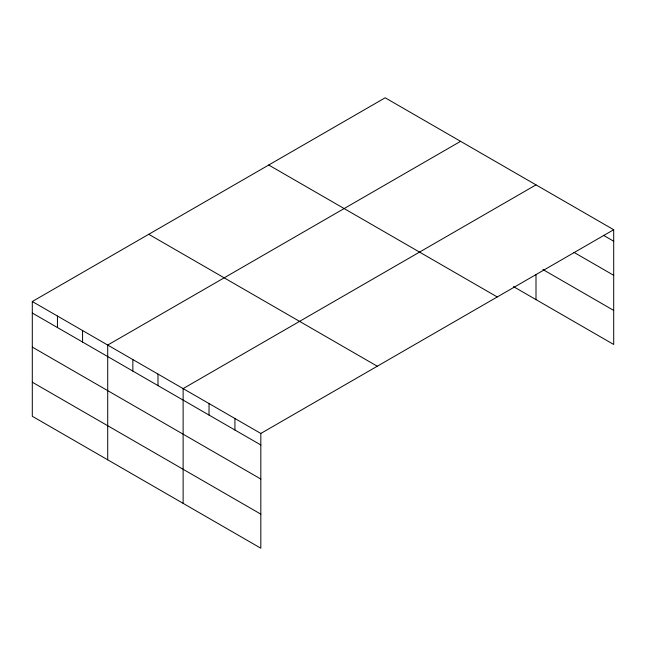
<?xml version="1.0" encoding="UTF-8"?>
<svg xmlns="http://www.w3.org/2000/svg" width="646" height="646" viewBox="0 0 646 646"><rect width="100%" height="100%" fill="white"/><g stroke="black" fill="none" stroke-linecap="round" stroke-linejoin="round"><path stroke-width="0.97" d="M32.3 301.52L260.822 433.458L260.822 548.212L32.3 416.274L32.3 301.52L385.178 97.788L613.7 229.726L613.7 344.48L513.465 286.606M460.59 141.329L107.712 345.061L107.712 459.815M536.002 184.869L183.125 388.601L183.125 503.347M260.822 433.458L613.7 229.726M603.34 235.257L613.7 241.233M573.987 252.376L613.7 275.309M542.906 269.535L613.7 310.411M268.728 165.021L497.25 296.958M148.75 234.288L377.272 366.225M32.3 313.027L260.822 444.965M32.3 347.096L260.822 479.033M32.3 382.198L260.822 514.135M536.002 274.566L536.002 299.623M234.926 418.503L234.926 430.01M209.029 403.556L209.029 415.063M157.987 374.082L157.987 385.597M132.85 359.572L132.85 371.079M82.575 330.55L82.575 342.057M57.437 316.031L57.437 327.538"/></g></svg>
